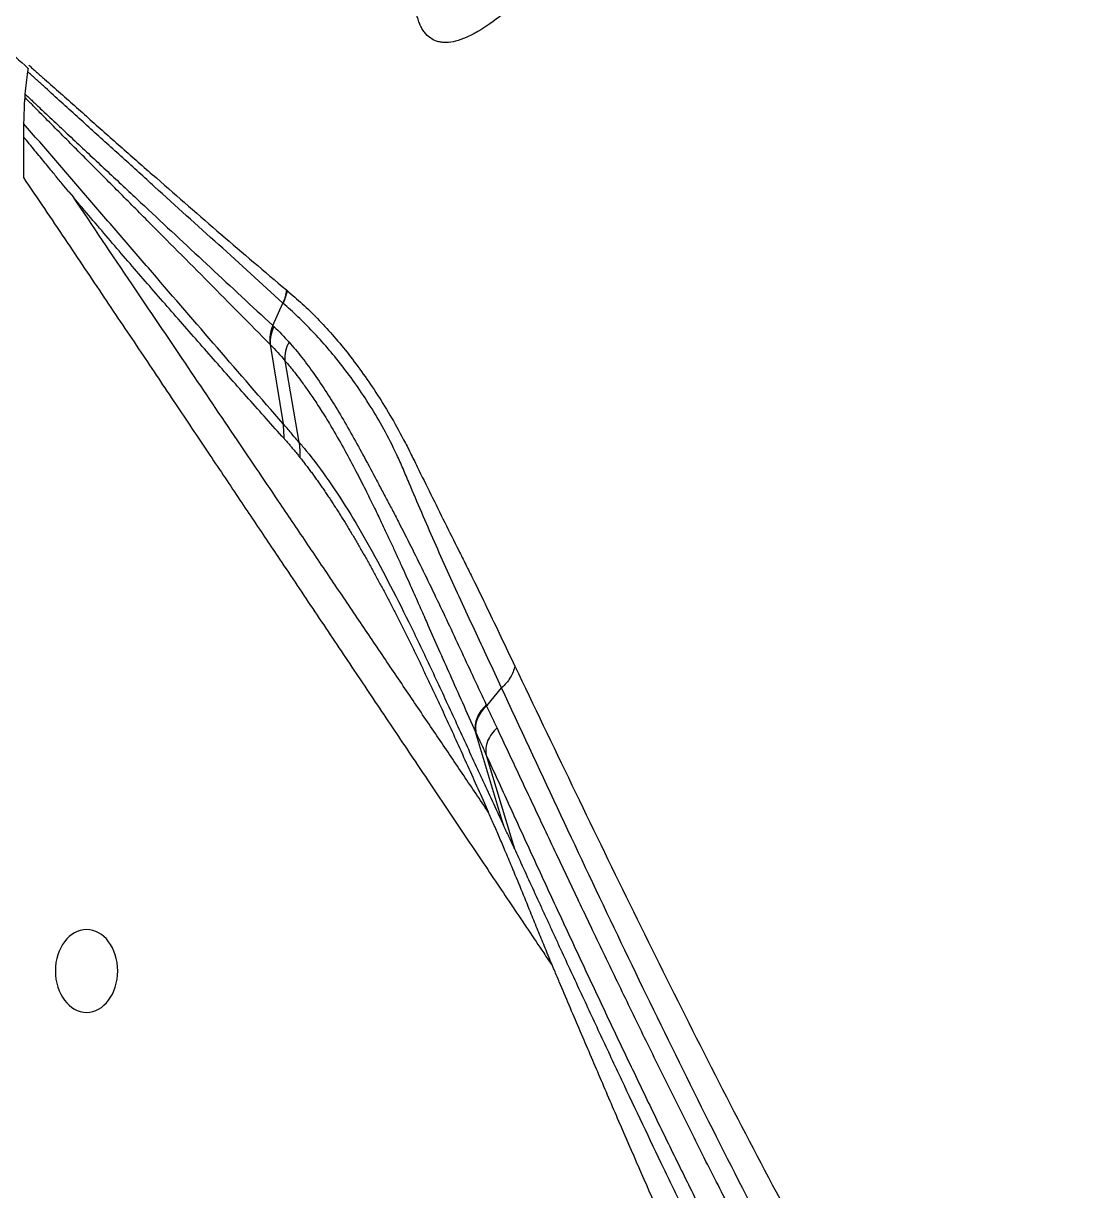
# Model space of a CAD drawing. Header units: inches. Extents: x -1 to 81, y -22 to 129.
# Drawn here: x 5.87 to 12.26, y 56.03 to 63.08 of the extents above; entities that cross this region are included whole.
import ezdxf

# ---------------------------------------------------------------- set-up
doc = ezdxf.new("R2010")
doc.units = ezdxf.units.IN
doc.header["$MEASUREMENT"] = 0
doc.layers.add('1', color=4, linetype='Continuous')

# ---------------------------------------------------------------- blocks, each defined once
blk = doc.blocks.new('2026 PACE')
at = {"layer": '1', "color": 3, "linetype": 'Continuous', "lineweight": 25}
for p, q in [((7.9554, 61.4684), (7.9593, 61.4651)), ((7.873, 61.2539), (7.9347, 61.3894)), ((7.873, 61.2539), (7.8805, 61.2469)), ((7.8582, 61.1384), (7.9353, 60.6608)), ((7.9469, 61.0415), (8.0312, 60.5501)), ((7.9415, 60.571), (7.9443, 60.5678)), ((9.1642, 58.9587), (9.254, 59.0662)), ((9.162, 58.9633), (9.1642, 58.9587)), ((9.2656, 58.2374), (9.0975, 58.8012)), ((9.0975, 58.8012), (9.0996, 58.7966)), ((9.1616, 58.6609), (9.31, 58.1674)), ((9.31, 58.1674), (9.3317, 58.0952))]:
    blk.add_line(p, q, dxfattribs=at)
at = {"layer": '1', "color": 3, "linetype": 'Continuous', "lineweight": 25, "flags": 128}
for points in [[(6.6426, 62.0609), (6.6563, 62.0445), (6.6701, 62.028)], [(9.1264, 58.4237), (9.1502, 58.3705), (9.1741, 58.3172)]]:
    blk.add_lwpolyline(points, dxfattribs=at)
at = {"layer": '1', "color": 3, "linetype": 'Continuous', "lineweight": 25}
blk.add_arc((8.0582, 61.1539), 0.2005, 152.35677, 184.42193, dxfattribs=at)
at = {"layer": '1', "color": 1, "extrusion": (0, 0, -1)}
blk.add_ellipse((6.749, 57.3573), major_axis=(0, 0.25), ratio=0.752466, dxfattribs=at)
at = {"layer": '1', "color": 3, "linetype": 'Continuous', "lineweight": 25}
for points, knots in [([(9.335, 67.2938), (9.3423, 67.2865), (9.3647, 67.2637), (9.3976, 67.2304), (9.4358, 67.1916), (9.5046, 67.1218), (9.6575, 66.9668), (9.9971, 66.6219), (10.5175, 66.0923), (11.1937, 65.4008), (11.9169, 64.6564), (12.5551, 63.9942), (13.0854, 63.4411), (13.4114, 63.1004), (13.6877, 62.8117), (13.9673, 62.5197), (14.3378, 62.1337), (14.7028, 61.7557), (14.9631, 61.4883), (15.0946, 61.354), (15.1701, 61.2772), (15.2079, 61.2387), (15.2268, 61.2194)], [0, 0, 0, 0, 0.005048, 0.015626, 0.022707, 0.031251, 0.062498, 0.124987, 0.249979, 0.374975, 0.499971, 0.624976, 0.68748, 0.749984, 0.774985, 0.812487, 0.874991, 0.937496, 0.968748, 0.984374, 0.992187, 1, 1, 1, 1]), ([(9.2457, 67.0969), (9.2901, 67.0521), (9.335, 67.0069), (9.4263, 66.9151), (9.4726, 66.8685), (9.6134, 66.7268), (9.7098, 66.63), (10.0062, 66.3325), (10.2136, 66.1246), (10.6466, 65.6917), (10.8723, 65.4667), (11.3406, 65.0013), (11.5833, 64.761), (12.0853, 64.2668), (12.3446, 64.013), (12.8798, 63.4925), (13.1559, 63.2258), (13.7243, 62.6784), (14.0166, 62.3977), (14.4645, 61.9646), (14.6153, 61.8183), (14.8433, 61.5958), (14.9195, 61.5211), (15.0343, 61.4083), (15.0726, 61.3705), (15.1493, 61.2947), (15.1877, 61.2567), (15.226, 61.2184)], [0, 0, 0, 0, 0.03125, 0.03125, 0.0625, 0.0625, 0.125, 0.125, 0.25, 0.25, 0.375, 0.375, 0.5, 0.5, 0.625, 0.625, 0.75, 0.75, 0.875, 0.875, 0.9375, 0.9375, 0.96875, 0.96875, 0.984375, 0.984375, 1, 1, 1, 1]), ([(9.3202, 66.7746), (9.3317, 66.7631), (9.3547, 66.7402), (9.3893, 66.7056), (9.4239, 66.671), (9.4585, 66.6364), (9.4931, 66.6017), (9.5277, 66.5671), (9.5623, 66.5325), (9.5969, 66.4979), (9.6315, 66.4634), (9.666, 66.4289), (9.7005, 66.3944), (9.7349, 66.36), (9.7693, 66.3256), (9.8036, 66.2913), (9.8379, 66.257), (9.872, 66.2228), (9.9061, 66.1887), (9.9401, 66.1547), (9.9741, 66.1208), (10.0079, 66.087), (10.0416, 66.0533), (10.0752, 66.0197), (10.1087, 65.9862), (10.1421, 65.9528), (10.1753, 65.9195), (10.2085, 65.8864), (10.2414, 65.8534), (10.2743, 65.8206), (10.307, 65.7879), (10.3395, 65.7553), (10.3719, 65.7229), (10.4042, 65.6907), (10.4362, 65.6586), (10.4681, 65.6267), (10.611, 65.4839), (10.8618, 65.2329), (11.2222, 64.8724), (11.5651, 64.5296), (11.9181, 64.1768), (12.2812, 63.8136), (12.6764, 63.4185), (13.0718, 63.023), (13.4429, 62.652), (13.7703, 62.3245), (14.057, 62.038), (14.3234, 61.7715), (14.5663, 61.5286), (14.7567, 61.3383), (14.9062, 61.1886), (14.9984, 61.0967), (15.0747, 61.0199), (15.1251, 60.9697), (15.1692, 60.9258), (15.1988, 60.8961), (15.227, 60.8679), (15.2468, 60.8481), (15.2567, 60.8382)], [0, 0, 0, 0, 0.008163, 0.016265, 0.024307, 0.032288, 0.04021, 0.048071, 0.055871, 0.063612, 0.071293, 0.078913, 0.086474, 0.093975, 0.101415, 0.108796, 0.116117, 0.123378, 0.130579, 0.137721, 0.144802, 0.151824, 0.158787, 0.165689, 0.172532, 0.179315, 0.186039, 0.192703, 0.199308, 0.205853, 0.212338, 0.218764, 0.22513, 0.231437, 0.237685, 0.243873, 0.250001, 0.320452, 0.385599, 0.445447, 0.5, 0.5651, 0.625, 0.689859, 0.75, 0.793791, 0.835458, 0.875, 0.907738, 0.9375, 0.953649, 0.96875, 0.974695, 0.984375, 0.988845, 0.992187, 0.996118, 1, 1, 1, 1]), ([(8.823, 63.676), (8.8159, 63.6582), (8.8094, 63.6404), (8.7969, 63.6055), (8.7911, 63.5882), (8.7749, 63.537), (8.7656, 63.5036), (8.7504, 63.4383), (8.7443, 63.4065), (8.7353, 63.3446), (8.7324, 63.3145), (8.7284, 63.2292), (8.7321, 63.1782), (8.7465, 63.112), (8.7528, 63.0917), (8.7646, 63.0639), (8.7689, 63.0552), (8.7781, 63.039), (8.7831, 63.0314), (8.8097, 62.9966), (8.8362, 62.9778), (8.8759, 62.9664), (8.8842, 62.9647), (8.9014, 62.9626), (8.9103, 62.9622), (8.9376, 62.9627), (8.9567, 62.9655), (8.9971, 62.9757), (9.0183, 62.9831), (9.0517, 62.9976), (9.0631, 63.003), (9.0863, 63.0149), (9.0981, 63.0213), (9.1577, 63.0559), (9.2082, 63.0913), (9.2754, 63.1438), (9.2891, 63.1547), (9.3166, 63.1773), (9.3305, 63.1889), (9.3726, 63.2247), (9.4011, 63.2497), (9.4446, 63.2891), (9.4593, 63.3025), (9.4888, 63.33), (9.5036, 63.3441), (9.5337, 63.3727), (9.549, 63.3871), (9.5802, 63.4161), (9.5962, 63.4306), (9.6446, 63.4737), (9.678, 63.502), (9.7461, 63.5587), (9.7805, 63.5875), (9.8491, 63.6474), (9.8833, 63.6784), (9.9345, 63.7264), (9.9515, 63.7427), (9.9854, 63.7756), (10.0022, 63.7922), (10.0851, 63.8755), (10.1487, 63.9439), (10.2404, 64.0489), (10.2703, 64.0842), (10.3141, 64.1379), (10.3285, 64.1559), (10.3567, 64.1916), (10.3705, 64.2094), (10.438, 64.2981), (10.4874, 64.3682), (10.5547, 64.472), (10.576, 64.5065), (10.6154, 64.5736), (10.6336, 64.6063), (10.667, 64.6702), (10.6822, 64.7014), (10.7028, 64.747), (10.7093, 64.762), (10.7216, 64.7916), (10.7273, 64.8062), (10.7539, 64.8779), (10.7684, 64.93), (10.7802, 65.0008), (10.7825, 65.0231), (10.7834, 65.0546), (10.7832, 65.0649), (10.7821, 65.0844), (10.7811, 65.0938), (10.774, 65.1387), (10.7617, 65.1682), (10.7379, 65.1972), (10.7327, 65.2026), (10.7216, 65.2125), (10.7155, 65.2171), (10.6963, 65.2294), (10.682, 65.2358), (10.6347, 65.2498), (10.5974, 65.2522), (10.5432, 65.2463), (10.532, 65.2447), (10.509, 65.2406), (10.4973, 65.2381), (10.4612, 65.2293), (10.436, 65.2218), (10.3835, 65.2033), (10.3561, 65.1924), (10.299, 65.1671), (10.2692, 65.1526), (10.1781, 65.1049), (10.1149, 65.0673), (10.0327, 65.0129), (10.0161, 65.0016), (9.9825, 64.9784), (9.9655, 64.9664), (9.9144, 64.9294), (9.8803, 64.9037), (9.7776, 64.8234), (9.7089, 64.7656), (9.6225, 64.6881), (9.6052, 64.6723), (9.5709, 64.6404), (9.5538, 64.6244), (9.5031, 64.5758), (9.4697, 64.5429), (9.4041, 64.4759), (9.3717, 64.4419), (9.3239, 64.3901), (9.3081, 64.3727), (9.2768, 64.3376), (9.2613, 64.32), (9.1852, 64.2319), (9.1284, 64.1617), (9.0491, 64.0568), (9.0237, 64.0218), (8.975, 63.9521), (8.952, 63.9178), (8.909, 63.8498), (8.8891, 63.816), (8.8621, 63.7642), (8.8536, 63.7468), (8.8376, 63.7116), (8.8301, 63.6938), (8.823, 63.676)], [0, 0, 0, 0, 0.007813, 0.007813, 0.015625, 0.015625, 0.03125, 0.03125, 0.046875, 0.046875, 0.0625, 0.0625, 0.09375, 0.09375, 0.109375, 0.109375, 0.117188, 0.117188, 0.125, 0.125, 0.15625, 0.15625, 0.164063, 0.164063, 0.171875, 0.171875, 0.1875, 0.1875, 0.203125, 0.203125, 0.210938, 0.210938, 0.21875, 0.21875, 0.25, 0.25, 0.257813, 0.257813, 0.265625, 0.265625, 0.28125, 0.28125, 0.289063, 0.289063, 0.296875, 0.296875, 0.304688, 0.304688, 0.3125, 0.3125, 0.328125, 0.328125, 0.34375, 0.34375, 0.359375, 0.359375, 0.367188, 0.367188, 0.375, 0.375, 0.40625, 0.40625, 0.421875, 0.421875, 0.429688, 0.429688, 0.4375, 0.4375, 0.46875, 0.46875, 0.484375, 0.484375, 0.5, 0.5, 0.515625, 0.515625, 0.523438, 0.523438, 0.53125, 0.53125, 0.5625, 0.5625, 0.578125, 0.578125, 0.585938, 0.585938, 0.59375, 0.59375, 0.625, 0.625, 0.632813, 0.632813, 0.640625, 0.640625, 0.65625, 0.65625, 0.6875, 0.6875, 0.695313, 0.695313, 0.703125, 0.703125, 0.71875, 0.71875, 0.734375, 0.734375, 0.75, 0.75, 0.78125, 0.78125, 0.789063, 0.789063, 0.796875, 0.796875, 0.8125, 0.8125, 0.84375, 0.84375, 0.851563, 0.851563, 0.859375, 0.859375, 0.875, 0.875, 0.890625, 0.890625, 0.898438, 0.898438, 0.90625, 0.90625, 0.9375, 0.9375, 0.953125, 0.953125, 0.96875, 0.96875, 0.984375, 0.984375, 0.992188, 0.992188, 1, 1, 1, 1]), ([(6.0943, 63.078), (6.1446, 63.0328), (6.2448, 62.9428), (6.3452, 62.8526), (6.3953, 62.8077)], [0, 0, 0, 0, 0.5, 0.9963064, 0.9963064, 0.9963064, 0.9963064]), ([(6.3999, 62.8264), (6.4158, 62.8122), (6.4478, 62.7838), (6.5117, 62.7271), (6.6236, 62.6277), (6.7838, 62.4856), (6.9766, 62.315), (7.2348, 62.0877), (7.5599, 61.8045), (7.8229, 61.5799), (7.9554, 61.4684)], [0, 0, 0, 0, 0.03125, 0.0625, 0.125, 0.25, 0.375, 0.5, 0.75, 1, 1, 1, 1]), ([(7.9347, 61.3894), (7.8051, 61.5074), (7.5464, 61.7422), (7.2243, 62.0335), (6.9676, 62.2656), (6.7756, 62.4394), (6.6161, 62.5842), (6.5046, 62.6855), (6.4409, 62.7434), (6.4091, 62.7724), (6.3932, 62.7869)], [0, 0, 0, 0, 0.25, 0.5, 0.625, 0.75, 0.875, 0.9375, 0.96875, 1, 1, 1, 1]), ([(6.3774, 62.6518), (6.3772, 62.6488), (6.3766, 62.6421), (6.3761, 62.6355), (6.3759, 62.6318)], [0.73336565, 0.73336565, 0.73336565, 0.73336565, 0.74697965, 0.763614, 0.763614, 0.763614, 0.763614]), ([(6.3774, 62.6518), (6.3851, 62.6445), (6.4006, 62.6299), (6.4314, 62.6009), (6.4855, 62.55), (6.5937, 62.4482), (6.7486, 62.3028), (6.9349, 62.1283), (7.1839, 61.8954), (7.4963, 61.604), (7.7472, 61.3706), (7.873, 61.2539)], [0, 0, 0, 0, 0.015625, 0.03125, 0.0625, 0.125, 0.25, 0.375, 0.5, 0.75, 1, 1, 1, 1]), ([(6.3759, 62.6318), (6.3722, 62.5806), (6.3702, 62.528), (6.3694, 62.4754), (6.3693, 62.4742)], [0.494398, 0.494398, 0.494398, 0.494398, 0.7277636, 0.7333657, 0.7333657, 0.7333657, 0.7333657]), ([(7.8582, 61.1384), (7.7342, 61.2641), (7.4864, 61.5145), (7.1774, 61.8255), (6.9305, 62.0737), (6.7454, 62.2597), (6.5913, 62.4147), (6.4835, 62.5232), (6.4297, 62.5775), (6.3989, 62.6086), (6.3836, 62.6241), (6.3759, 62.6318)], [0, 0, 0, 0, 0.25, 0.5, 0.625, 0.75, 0.875, 0.9375, 0.96875, 0.984375, 1, 1, 1, 1]), ([(6.3693, 62.4742), (6.3689, 62.4479), (6.3687, 62.421), (6.3686, 62.3941), (6.3686, 62.3936)], [0.3723771, 0.3723771, 0.3723771, 0.3723771, 0.4917751, 0.494398, 0.494398, 0.494398, 0.494398]), ([(7.9353, 60.6608), (7.8022, 60.8144), (7.5379, 61.1197), (7.2113, 61.4979), (6.9514, 61.799), (6.7571, 62.0244), (6.5954, 62.2118), (6.4662, 62.3617), (6.4016, 62.4367), (6.3693, 62.4742)], [0, 0, 0, 0, 0.25, 0.5, 0.625, 0.75, 0.875, 0.9375, 1, 1, 1, 1]), ([(6.6426, 62.0609), (6.6291, 62.0771), (6.5999, 62.1124), (6.5523, 62.17), (6.4975, 62.2365), (6.4355, 62.312), (6.3918, 62.3654), (6.3687, 62.3936)], [0, 0, 0, 0, 0.146947, 0.32042, 0.52042, 0.746947, 1, 1, 1, 1]), ([(6.3677, 62.1476), (6.4099, 62.085), (6.4932, 61.9613), (6.6166, 61.7783), (6.7365, 61.6001), (6.853, 61.4269), (6.966, 61.2586), (7.0755, 61.0952), (7.1817, 60.9367), (7.2845, 60.7832), (7.384, 60.6345), (7.4803, 60.4908), (7.5733, 60.352), (7.663, 60.2181), (7.7494, 60.0891), (7.8326, 59.965), (7.9227, 59.8304), (8.0207, 59.6843), (8.1272, 59.5253), (8.2326, 59.3679), (8.337, 59.2121), (8.4403, 59.0579), (8.5426, 58.9053), (8.6438, 58.7543), (8.744, 58.6049), (8.8431, 58.4571), (8.9412, 58.3108), (9.0383, 58.1662), (9.1343, 58.0231), (9.2292, 57.8816), (9.3231, 57.7417), (9.4159, 57.6035), (9.4776, 57.5116), (9.5083, 57.466)], [0, 0, 0, 0, 0.041046, 0.08099, 0.119832, 0.157573, 0.194211, 0.229749, 0.264184, 0.297517, 0.329749, 0.360878, 0.390906, 0.419832, 0.447657, 0.474379, 0.5, 0.534446, 0.568465, 0.602058, 0.635225, 0.667965, 0.700279, 0.732167, 0.763629, 0.794665, 0.825276, 0.85546, 0.885218, 0.914552, 0.94346, 0.971942, 1, 1, 1, 1]), ([(9.1741, 58.3172), (9.1494, 58.3537), (9.0997, 58.4273), (9.0251, 58.5379), (8.9497, 58.6496), (8.8736, 58.7623), (8.7968, 58.876), (8.7193, 58.9908), (8.6411, 59.1067), (8.5623, 59.2235), (8.4827, 59.3414), (8.4024, 59.4604), (8.3215, 59.5804), (8.2398, 59.7014), (8.1575, 59.8235), (8.0744, 59.9466), (7.9906, 60.0707), (7.8457, 60.2854), (7.6304, 60.6043), (7.3359, 61.0407), (7.0124, 61.5203), (6.7875, 61.8537), (6.67, 62.0277)], [0, 0, 0, 0, 0.028675, 0.057693, 0.087054, 0.116758, 0.146806, 0.177197, 0.207932, 0.23901, 0.270431, 0.302196, 0.334305, 0.366757, 0.399552, 0.432692, 0.466174, 0.500001, 0.606728, 0.725637, 0.856728, 1, 1, 1, 1]), ([(7.9415, 60.571), (7.9058, 60.611), (7.8342, 60.691), (7.7273, 60.8112), (7.6206, 60.9315), (7.5142, 61.0519), (7.408, 61.1726), (7.302, 61.2934), (7.1962, 61.4145), (7.0906, 61.5359), (6.9852, 61.6578), (6.8799, 61.7802), (6.7749, 61.9034), (6.705, 61.9865), (6.6701, 62.028)], [0, 0, 0, 0, 0.083334, 0.166667, 0.250001, 0.333334, 0.416667, 0.5, 0.583334, 0.666667, 0.750001, 0.833334, 0.916667, 1, 1, 1, 1]), ([(7.9593, 61.4651), (7.9747, 61.4521), (7.9902, 61.4391), (8.021, 61.4125), (8.0363, 61.3989), (8.0821, 61.3568), (8.1125, 61.3272), (8.2029, 61.2342), (8.2624, 61.1663), (8.3507, 61.0551), (8.3799, 61.0164), (8.4379, 60.9359), (8.4666, 60.894), (8.5521, 60.7628), (8.6082, 60.6683), (8.6769, 60.538), (8.6906, 60.5114), (8.711, 60.4704), (8.7178, 60.4565), (8.7314, 60.4288), (8.7382, 60.4149), (8.7724, 60.3455), (8.7999, 60.2898), (8.8553, 60.178), (8.8831, 60.1218), (8.9391, 60.009), (8.9672, 59.9523), (9.0097, 59.8674), (9.0239, 59.839), (9.0523, 59.7824), (9.0666, 59.754), (9.1094, 59.6679), (9.1379, 59.6096), (9.1942, 59.4913), (9.2222, 59.4324), (9.2782, 59.3151), (9.3062, 59.2566), (9.3343, 59.1981)], [0, 0, 0, 0, 0.03125, 0.03125, 0.0625, 0.0625, 0.125, 0.125, 0.25, 0.25, 0.3125, 0.3125, 0.375, 0.375, 0.5, 0.5, 0.53125, 0.53125, 0.546875, 0.546875, 0.5625, 0.5625, 0.625, 0.625, 0.6875, 0.6875, 0.75, 0.75, 0.78125, 0.78125, 0.8125, 0.8125, 0.875, 0.875, 0.9375, 0.9375, 1, 1, 1, 1]), ([(9.254, 59.0662), (9.2266, 59.1251), (9.1993, 59.184), (9.1447, 59.3017), (9.1174, 59.3605), (9.0628, 59.4778), (9.0354, 59.5363), (8.981, 59.6535), (8.9541, 59.7122), (8.9011, 59.8302), (8.875, 59.8894), (8.8232, 60.0075), (8.7975, 60.0664), (8.7466, 60.1843), (8.7214, 60.2432), (8.6901, 60.3169), (8.6838, 60.3316), (8.6714, 60.3611), (8.6653, 60.3757), (8.647, 60.4186), (8.6346, 60.4464), (8.5966, 60.5276), (8.5704, 60.5787), (8.517, 60.6763), (8.4897, 60.7227), (8.4342, 60.8115), (8.4061, 60.8539), (8.3491, 60.9352), (8.3202, 60.9741), (8.2331, 61.0859), (8.1742, 61.154), (8.085, 61.2479), (8.0551, 61.2778), (8.0101, 61.3208), (7.9951, 61.3348), (7.965, 61.3621), (7.9498, 61.3757), (7.9347, 61.3894)], [0, 0, 0, 0, 0.0625, 0.0625, 0.125, 0.125, 0.1875, 0.1875, 0.25, 0.25, 0.3125, 0.3125, 0.375, 0.375, 0.4375, 0.4375, 0.453125, 0.453125, 0.46875, 0.46875, 0.5, 0.5, 0.5625, 0.5625, 0.625, 0.625, 0.6875, 0.6875, 0.75, 0.75, 0.875, 0.875, 0.9375, 0.9375, 0.96875, 0.96875, 1, 1, 1, 1]), ([(7.9713, 61.1533), (7.9618, 61.136), (7.9548, 61.1174), (7.9466, 61.0795), (7.9453, 61.0603), (7.9469, 61.0415)], [0, 0, 0, 0, 0.5, 0.5, 1, 1, 1, 1]), ([(7.9713, 61.1533), (7.9975, 61.1241), (8.0233, 61.0931), (8.0744, 61.0281), (8.0996, 60.9941), (8.1746, 60.8877), (8.2237, 60.8111), (8.2966, 60.6893), (8.3208, 60.6475), (8.3692, 60.5619), (8.3934, 60.5181), (8.4418, 60.4286), (8.4661, 60.3831), (8.5029, 60.3136), (8.5152, 60.2903), (8.54, 60.2433), (8.5526, 60.2196), (8.5778, 60.172), (8.5904, 60.1482), (8.6156, 60.1), (8.6281, 60.0757), (8.6658, 60.0024), (8.6909, 59.9528), (8.766, 59.8026), (8.8159, 59.7002), (8.9152, 59.4927), (8.9644, 59.3875), (9.0629, 59.1759), (9.1121, 59.0695), (9.1621, 58.9633)], [0, 0, 0, 0, 0.0625, 0.0625, 0.125, 0.125, 0.25, 0.25, 0.3125, 0.3125, 0.375, 0.375, 0.4375, 0.4375, 0.46875, 0.46875, 0.5, 0.5, 0.53125, 0.53125, 0.5625, 0.5625, 0.625, 0.625, 0.75, 0.75, 0.875, 0.875, 1, 1, 1, 1]), ([(7.9469, 61.0415), (7.9518, 61.0357), (7.9637, 61.0216), (7.985, 60.9957), (8.0128, 60.9605), (8.0471, 60.915), (8.0878, 60.8584), (8.1346, 60.7894), (8.1876, 60.7068), (8.2495, 60.6041), (8.3154, 60.4877), (8.3805, 60.3657), (8.437, 60.2548), (8.4853, 60.1568), (8.5255, 60.0727), (8.5601, 59.999), (8.5912, 59.932), (8.621, 59.8673), (8.6493, 59.805), (8.6763, 59.7453), (8.7019, 59.6883), (8.7261, 59.6341), (8.749, 59.5828), (8.7704, 59.5344), (8.7905, 59.4891), (8.8248, 59.4117), (8.8753, 59.2974), (8.9445, 59.1414), (9.0188, 58.9746), (9.0708, 58.8602), (9.0975, 58.8013)], [0, 0, 0, 0, 0.011799, 0.029123, 0.051967, 0.080326, 0.1142, 0.153597, 0.198533, 0.249034, 0.313226, 0.370313, 0.420275, 0.463079, 0.498695, 0.527566, 0.555228, 0.581677, 0.606908, 0.630914, 0.653693, 0.675239, 0.695549, 0.714619, 0.732448, 0.749031, 0.805721, 0.866464, 0.931236, 1, 1, 1, 1]), ([(7.9443, 60.5678), (7.9495, 60.562), (7.9598, 60.5503), (7.9753, 60.5324), (7.9907, 60.5142), (8.0062, 60.4957), (8.0216, 60.4769), (8.0318, 60.4641), (8.0369, 60.4577)], [0, 0, 0, 0, 0.166676, 0.333346, 0.500012, 0.666676, 0.833338, 1, 1, 1, 1]), ([(8.0312, 60.5501), (8.0325, 60.5425), (8.0344, 60.5272), (8.0365, 60.4963), (8.0369, 60.4731), (8.0369, 60.4576)], [0, 0, 0, 0, 0.25, 0.5, 1, 1, 1, 1]), ([(8.0312, 60.5501), (8.0459, 60.5332), (8.1068, 60.4608), (8.2572, 60.2596), (8.4747, 59.8998), (8.6842, 59.4871), (8.8503, 59.137), (8.9542, 58.9121), (9.0379, 58.7298), (9.0852, 58.6266), (9.117, 58.5576), (9.1382, 58.5116), (9.1754, 58.4309), (9.2196, 58.3356), (9.2534, 58.2634), (9.2656, 58.2374)], [0.6786896, 0.6786896, 0.6786896, 0.6786896, 0.6885459, 0.7197959, 0.7822959, 0.8447959, 0.8760459, 0.9072959, 0.9229209, 0.9385459, 0.9424521, 0.9463584, 0.9541709, 0.9697959, 0.9786063, 0.9786063, 0.9786063, 0.9786063]), ([(8.0369, 60.4577), (8.0427, 60.4504), (8.0542, 60.4358), (8.0715, 60.4134), (8.0887, 60.3907), (8.1059, 60.3676), (8.1231, 60.3441), (8.1402, 60.3203), (8.1573, 60.2961), (8.1744, 60.2716), (8.1914, 60.2467), (8.2084, 60.2215), (8.2253, 60.196), (8.2422, 60.1702), (8.2591, 60.144), (8.2759, 60.1175), (8.2927, 60.0907), (8.3095, 60.0637), (8.3262, 60.0363), (8.3429, 60.0086), (8.3596, 59.9807), (8.3762, 59.9525), (8.3928, 59.924), (8.4093, 59.8953), (8.4259, 59.8663), (8.4424, 59.8371), (8.4588, 59.8076), (8.4752, 59.7779), (8.4916, 59.748), (8.508, 59.7178), (8.5243, 59.6874), (8.5406, 59.6568), (8.5569, 59.626), (8.5731, 59.5949), (8.5893, 59.5637), (8.6055, 59.5323), (8.6217, 59.5007), (8.6378, 59.4689), (8.6539, 59.4369), (8.67, 59.4047), (8.6861, 59.3724), (8.7021, 59.3399), (8.7181, 59.3072), (8.7341, 59.2744), (8.7501, 59.2414), (8.766, 59.2082), (8.7819, 59.1749), (8.7979, 59.1415), (8.8138, 59.108), (8.8296, 59.0743), (8.8455, 59.0405), (8.8613, 59.0065), (8.8928, 58.939), (8.9397, 58.8373), (9.002, 58.7005), (9.0642, 58.5626), (9.1057, 58.4701), (9.1264, 58.4238)], [0, 0, 0, 0, 0.014968, 0.029936, 0.044904, 0.059873, 0.074841, 0.089811, 0.10478, 0.11975, 0.134721, 0.149691, 0.164662, 0.179632, 0.194603, 0.209573, 0.224543, 0.239512, 0.254482, 0.269452, 0.284421, 0.299391, 0.314361, 0.32933, 0.3443, 0.35927, 0.374239, 0.389209, 0.404179, 0.419148, 0.434117, 0.449087, 0.464056, 0.479024, 0.493993, 0.508961, 0.523929, 0.538897, 0.553865, 0.568834, 0.583802, 0.598771, 0.61374, 0.628709, 0.643679, 0.65865, 0.673621, 0.688592, 0.703564, 0.718536, 0.733508, 0.748479, 0.76345, 0.82259, 0.881726, 0.940861, 1, 1, 1, 1]), ([(9.3343, 59.1981), (9.3294, 59.1743), (9.3199, 59.1505), (9.2926, 59.1057), (9.2748, 59.0846), (9.254, 59.0662)], [0, 0, 0, 0, 0.5, 0.5, 1, 1, 1, 1]), ([(9.3343, 59.1981), (9.4486, 58.9593), (9.5633, 58.7195), (9.7944, 58.2398), (9.9107, 58), (10.1459, 57.5209), (10.2646, 57.2817), (10.5046, 56.8051), (10.626, 56.5676), (10.9952, 55.8597), (11.2479, 55.3936), (11.6406, 54.7122), (11.7738, 54.4881), (12.0458, 54.0477), (12.1845, 53.8315), (12.3263, 53.6208)], [0, 0, 0, 0, 0.125, 0.125, 0.25, 0.25, 0.375, 0.375, 0.5, 0.5, 0.75, 0.75, 0.875, 0.875, 1, 1, 1, 1]), ([(12.1979, 53.4434), (12.0574, 53.6565), (11.9201, 53.875), (11.6513, 54.3196), (11.5197, 54.5458), (11.1322, 55.233), (10.8833, 55.7027), (10.3993, 56.6538), (10.1641, 57.1352), (9.8184, 57.8593), (9.7044, 58.1011), (9.4781, 58.5843), (9.3659, 58.8257), (9.254, 59.0661)], [0, 0, 0, 0, 0.125, 0.125, 0.25, 0.25, 0.5, 0.5, 0.75, 0.75, 0.875, 0.875, 1, 1, 1, 1]), ([(9.1621, 58.9633), (9.1368, 58.9411), (9.1173, 58.9142), (9.0948, 58.8577), (9.0918, 58.8282), (9.0975, 58.8013)], [0, 0, 0, 0, 0.5, 0.5, 1, 1, 1, 1]), ([(9.1642, 58.9587), (9.1389, 58.9365), (9.1194, 58.9096), (9.0969, 58.853), (9.0939, 58.8235), (9.0996, 58.7966)], [0, 0, 0, 0, 0.5, 0.5, 1, 1, 1, 1]), ([(9.2273, 58.8244), (9.2221, 58.8356), (9.2116, 58.858), (9.1984, 58.8861), (9.1879, 58.9085), (9.1773, 58.9308), (9.1695, 58.9475), (9.1642, 58.9587)], [0, 0, 0, 0, 0.249969, 0.499995, 0.626145, 0.750005, 1, 1, 1, 1]), ([(9.0996, 58.7966), (9.1048, 58.7852), (9.11, 58.7739), (9.1204, 58.7512), (9.1256, 58.7398), (9.1411, 58.706), (9.1513, 58.6835), (9.1616, 58.6609)], [0, 0, 0, 0, 0.25, 0.25, 0.5, 0.5, 1, 1, 1, 1]), ([(9.2273, 58.8244), (9.2016, 58.8021), (9.1817, 58.7749), (9.1587, 58.7179), (9.1558, 58.6881), (9.1616, 58.6609)], [0, 0, 0, 0, 0.5, 0.5, 1, 1, 1, 1]), ([(12.0878, 53.3774), (12.0751, 53.3968), (12.0498, 53.4354), (12.0121, 53.4935), (11.9749, 53.5513), (11.9381, 53.609), (11.9017, 53.6665), (11.8658, 53.7237), (11.8303, 53.7807), (11.7952, 53.8374), (11.7605, 53.8939), (11.7262, 53.9501), (11.6923, 54.0061), (11.6588, 54.0617), (11.6257, 54.1171), (11.5929, 54.1722), (11.5606, 54.2269), (11.5286, 54.2814), (11.497, 54.3355), (11.4658, 54.3892), (11.4349, 54.4427), (11.4044, 54.4958), (11.3743, 54.5485), (11.3445, 54.6009), (11.315, 54.6529), (11.286, 54.7046), (11.2572, 54.7559), (11.2288, 54.8068), (11.2007, 54.8573), (11.173, 54.9074), (11.1456, 54.9572), (11.1185, 55.0065), (11.0918, 55.0555), (11.0654, 55.104), (11.0393, 55.1521), (11.0135, 55.1999), (10.988, 55.2472), (10.9629, 55.294), (10.938, 55.3405), (10.9135, 55.3865), (10.8893, 55.4322), (10.8654, 55.4773), (10.8418, 55.5221), (10.8184, 55.5664), (10.7954, 55.6103), (10.7727, 55.6537), (10.7503, 55.6967), (10.7282, 55.7392), (10.7063, 55.7813), (10.6848, 55.8229), (10.6635, 55.8641), (10.6426, 55.9048), (10.6219, 55.9451), (10.6015, 55.9849), (10.5325, 56.1198), (10.4164, 56.3492), (10.2554, 56.6728), (10.0983, 56.9928), (9.9449, 57.3091), (9.7951, 57.6212), (9.6486, 57.9289), (9.5054, 58.2319), (9.3652, 58.53), (9.273, 58.7268), (9.2273, 58.8243)], [0, 0, 0, 0, 0.011732, 0.023375, 0.03493, 0.046396, 0.057773, 0.069062, 0.080262, 0.091374, 0.102397, 0.113331, 0.124177, 0.134934, 0.145602, 0.156182, 0.166673, 0.177075, 0.187389, 0.197613, 0.20775, 0.217797, 0.227756, 0.237626, 0.247408, 0.2571, 0.266705, 0.27622, 0.285647, 0.294985, 0.304234, 0.313395, 0.322467, 0.33145, 0.340344, 0.34915, 0.357867, 0.366496, 0.375035, 0.383486, 0.391849, 0.400122, 0.408307, 0.416404, 0.424411, 0.43233, 0.440161, 0.447902, 0.455555, 0.46312, 0.470595, 0.477982, 0.48528, 0.49249, 0.499611, 0.558513, 0.61659, 0.673842, 0.730267, 0.785867, 0.84064, 0.894587, 0.947707, 1, 1, 1, 1]), ([(9.1616, 58.6609), (9.1844, 58.6109), (9.2301, 58.511), (9.2986, 58.3612), (9.3671, 58.2118), (9.4355, 58.0628), (9.504, 57.9142), (9.5725, 57.766), (9.6411, 57.6183), (9.7096, 57.4711), (9.7782, 57.3245), (9.8469, 57.1783), (9.9156, 57.0328), (9.9845, 56.8878), (10.0534, 56.7435), (10.1224, 56.5999), (10.1915, 56.4569), (10.2607, 56.3147), (10.33, 56.1732), (10.3995, 56.0324), (10.4691, 55.8924), (10.5389, 55.7533), (10.6089, 55.6149), (10.679, 55.4775), (10.7493, 55.3409), (10.8198, 55.2052), (10.8905, 55.0704), (10.9614, 54.9367), (11.0326, 54.8039), (11.104, 54.6721), (11.1756, 54.5414), (11.2475, 54.4117), (11.3197, 54.2831), (11.3922, 54.1557), (11.4649, 54.0294), (11.5379, 53.9043), (11.6113, 53.7805), (11.685, 53.658), (11.759, 53.5369), (11.8334, 53.4171), (11.9081, 53.2986), (11.9583, 53.2206), (11.9834, 53.1817)], [0, 0, 0, 0, 0.026573, 0.053066, 0.079479, 0.105811, 0.132062, 0.158233, 0.184323, 0.210332, 0.236261, 0.262109, 0.287876, 0.313562, 0.339168, 0.364693, 0.390137, 0.4155, 0.440782, 0.465983, 0.491104, 0.516144, 0.541103, 0.565982, 0.590779, 0.615496, 0.640132, 0.664688, 0.689162, 0.713557, 0.73787, 0.762104, 0.786257, 0.810329, 0.834321, 0.858232, 0.882062, 0.905812, 0.92948, 0.953067, 0.976574, 1, 1, 1, 1]), ([(9.5639, 57.383), (9.5579, 57.3974), (9.5457, 57.4265), (9.5273, 57.4712), (9.5083, 57.5174), (9.4888, 57.5652), (9.4623, 57.6305), (9.4238, 57.7254), (9.3727, 57.8504), (9.3213, 57.9746), (9.2768, 58.0807), (9.2403, 58.1661), (9.2068, 58.2435), (9.1848, 58.2931), (9.1741, 58.3172)], [0, 0, 0, 0, 0.047236, 0.095853, 0.145852, 0.197234, 0.25, 0.355759, 0.5, 0.647048, 0.75, 0.8378, 0.921132, 1, 1, 1, 1]), ([(9.3317, 58.0952), (9.329, 58.101), (9.3237, 58.1127), (9.3157, 58.1301), (9.309, 58.1447), (9.3036, 58.1564), (9.2997, 58.1651), (9.2954, 58.1742), (9.2897, 58.1862), (9.2826, 58.2012), (9.2741, 58.2193), (9.2684, 58.2313), (9.2656, 58.2374)], [0, 0, 0, 0, 0.125, 0.25, 0.375, 0.4375, 0.5, 0.5625, 0.625, 0.75, 0.875, 1, 1, 1, 1]), ([(9.3317, 58.0952), (9.3397, 58.0777), (9.3682, 58.0154), (9.4172, 57.9085), (9.4686, 57.7967), (9.5097, 57.7073), (9.5406, 57.6401), (9.5715, 57.573), (9.6335, 57.4388), (9.7267, 57.2374), (9.8517, 56.969), (9.9355, 56.7902), (10.0618, 56.5224), (10.1677, 56.2995), (10.2961, 56.033), (10.3606, 55.9), (10.4254, 55.7672), (10.4904, 55.6347), (10.5558, 55.5025), (10.6105, 55.3925), (10.6545, 55.3047), (10.6876, 55.239), (10.7207, 55.1733), (10.7539, 55.1077), (10.7873, 55.0422), (10.8318, 54.955), (10.9101, 54.8028), (11.0229, 54.5863), (11.1599, 54.3285), (11.2639, 54.1367), (11.3339, 54.0096), (11.3631, 53.9568), (11.3866, 53.9145), (11.4101, 53.8724), (11.4513, 53.7988), (11.5105, 53.694), (11.582, 53.569), (11.6541, 53.4447), (11.7509, 53.28), (11.8488, 53.1169), (11.9294, 52.9859), (11.9668, 52.9257), (11.9855, 52.8957), (12.0042, 52.8658), (12.0418, 52.806), (12.0796, 52.7465), (12.1176, 52.6873), (12.143, 52.648), (12.1621, 52.6186), (12.1749, 52.5991)], [0.0000014, 0.0000014, 0.0000014, 0.0000014, 0.0061322, 0.0217572, 0.0373822, 0.0451947, 0.0530072, 0.0608197, 0.0686322, 0.0998822, 0.1311322, 0.1623822, 0.1623822, 0.2248822, 0.2405072, 0.2561322, 0.2717572, 0.2873822, 0.3030072, 0.3186322, 0.3264447, 0.3342572, 0.3420697, 0.3498822, 0.3576947, 0.3655072, 0.3811322, 0.4123822, 0.4436322, 0.4748822, 0.4826947, 0.4905072, 0.4944134, 0.4983197, 0.5061322, 0.5217572, 0.5373822, 0.5530072, 0.5686322, 0.5998822, 0.6155072, 0.6194134, 0.6233197, 0.6272259, 0.6311322, 0.6467572, 0.6506634, 0.6545697, 0.6623807, 0.6623807, 0.6623807, 0.6623807]), ([(11.3648, 53.4173), (11.3615, 53.424), (11.3521, 53.4425), (11.3307, 53.485), (11.3008, 53.5447), (11.2292, 53.6879), (11.123, 53.9025), (10.9843, 54.1879), (10.8712, 54.4253), (10.7933, 54.5914), (10.7492, 54.6864), (10.7162, 54.7576), (10.6833, 54.8285), (10.6506, 54.8994), (10.6181, 54.9703), (10.5753, 55.0659), (10.5214, 55.1832), (10.4573, 55.3238), (10.394, 55.4649), (10.3312, 55.6059), (10.2689, 55.7469), (10.1451, 56.0288), (10.0432, 56.2622), (9.9221, 56.5428), (9.8418, 56.7299), (9.7219, 57.0103), (9.6325, 57.2206), (9.5799, 57.345), (9.567, 57.3757), (9.564, 57.383)], [0.1657902, 0.1657902, 0.1657902, 0.1657902, 0.1679688, 0.171875, 0.1796875, 0.1875, 0.21875, 0.25, 0.28125, 0.296875, 0.3046875, 0.3125, 0.3203125, 0.328125, 0.3359375, 0.34375, 0.359375, 0.375, 0.390625, 0.40625, 0.421875, 0.4375, 0.5, 0.5, 0.53125, 0.5625, 0.59375, 0.6015625, 0.6039867, 0.6039867, 0.6039867, 0.6039867])]:
    blk.add_open_spline(points, degree=3, knots=knots, dxfattribs=at)
for points in [[(6.3964, 62.8067), (6.3953, 62.8001), (6.3942, 62.7935), (6.3932, 62.7869)], [(6.3932, 62.7869), (6.3861, 62.7421), (6.3811, 62.697), (6.3774, 62.6518)], [(6.3687, 62.3936), (6.3685, 62.3116), (6.3682, 62.2296), (6.3677, 62.1476)], [(7.9554, 61.4684), (7.9542, 61.4548), (7.9496, 61.4277), (7.9404, 61.4018), (7.9347, 61.3894)], [(7.9593, 61.4651), (7.9551, 61.4391), (7.9468, 61.4134), (7.9347, 61.3894)], [(7.873, 61.2539), (7.8649, 61.236), (7.8542, 61.1976), (7.8551, 61.1578), (7.8582, 61.1384)], [(7.8805, 61.2469), (7.9112, 61.2181), (7.9414, 61.1868), (7.9713, 61.1533)], [(7.8582, 61.1384), (7.8881, 61.1081), (7.9176, 61.0757), (7.9469, 61.0415)], [(7.9415, 60.571), (7.9415, 60.586), (7.9408, 60.616), (7.9377, 60.6459), (7.9353, 60.6608)], [(8.0312, 60.5501), (8.0152, 60.5686), (7.9832, 60.6055), (7.9513, 60.6423), (7.9353, 60.6608)], [(9.5083, 57.466), (9.5268, 57.4383), (9.5454, 57.4107), (9.5639, 57.383)]]:
    blk.add_open_spline(points, degree=3, dxfattribs=at)

msp = doc.modelspace()

# ---------------------------------------------------------------- block references
msp.add_blockref('2026 PACE', (-0.5, 0))

doc.saveas('drawing.dxf')
